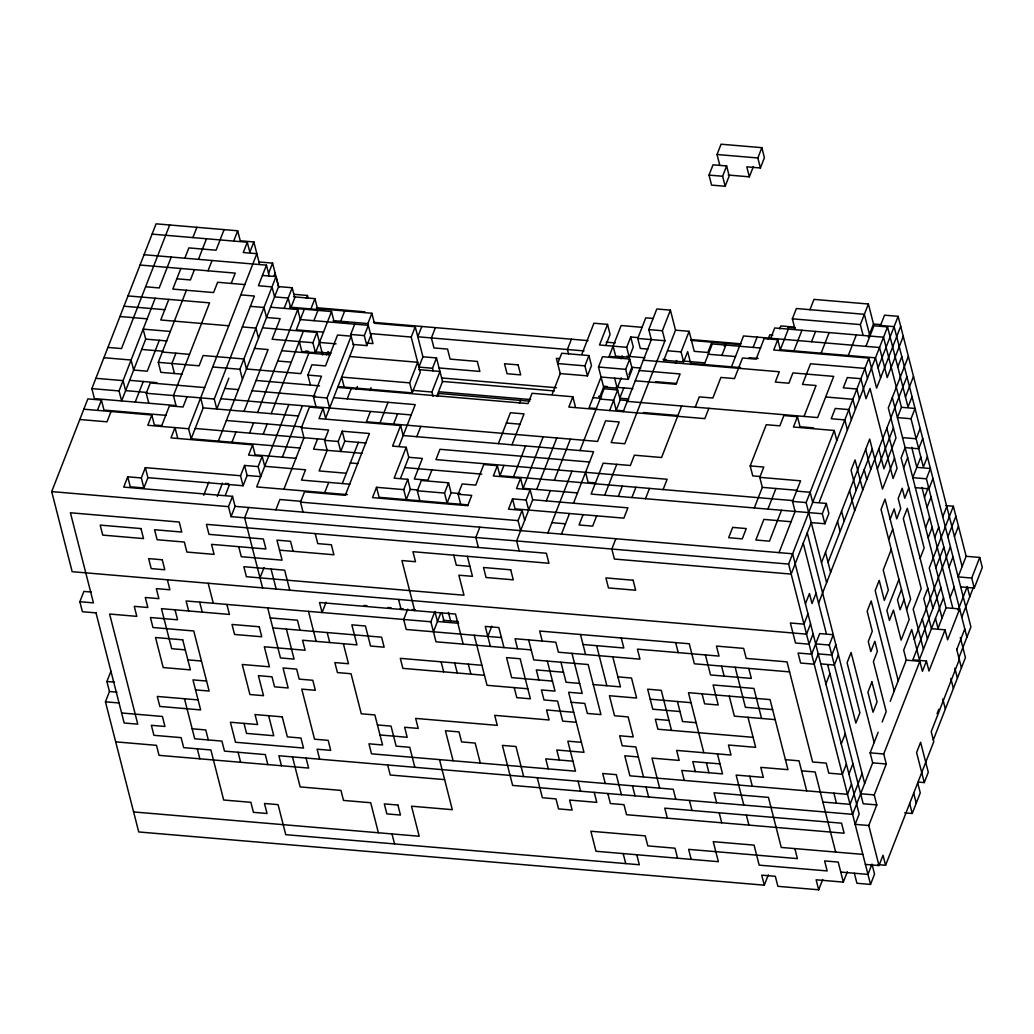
<?xml version="1.0" encoding="UTF-8"?>
<svg xmlns="http://www.w3.org/2000/svg" width="1034" height="1034" viewBox="0 0 1034 1034"><rect width="100%" height="100%" fill="white"/><g stroke="black" fill="none" stroke-linecap="round" stroke-linejoin="round"><path stroke-width="1.5" d="M810.553 623.851L806.533 634.152L72.173 571.686L51.7 491.602L87.838 398.904L101.435 400.068L103.995 410.084L165.944 415.345M127.996 295.918L209.592 302.859L173.453 395.557L176.013 405.561L94.417 398.62L91.858 388.616L156.095 223.835L237.691 230.776L240.25 240.78L253.86 241.943L259.418 263.696M97.416 410.369L101.435 400.068M169.692 224.985L121.508 348.574L107.911 347.411M111.026 411.519L107.006 421.82L79.812 419.507M170.339 331.449L143.144 329.135L145.704 339.139L121.611 400.933L119.052 390.93L155.19 298.231M171.256 257.039L159.21 287.943L145.6 286.78M168.788 299.395L160.761 319.984L228.76 325.775M180.834 268.491L172.807 289.093L213.599 292.57L217.618 282.269L244.812 284.583M184.853 258.203L188.86 247.901L216.067 250.215L224.094 229.613M192.88 237.6L196.899 227.299M135.208 402.097L143.248 381.494M159.301 340.302L147.255 371.193L133.657 370.043L131.098 360.026L103.904 357.712M148.806 403.247L146.246 393.243L150.266 382.942L204.667 387.569M182.01 374.153L160.852 372.356L158.292 362.339L186.404 290.257M194.431 269.654L190.424 279.955L176.814 278.792M198.45 259.353L206.477 238.751M127.725 476.79L130.284 486.794L143.881 487.958L141.322 477.941L127.725 476.79L123.718 487.092L232.508 496.346L235.067 506.35L231.047 516.651L788.619 564.073L870.525 884.419L856.928 883.256L854.368 873.252M83.819 409.206L151.817 414.996L147.81 425.297L188.602 428.761L191.161 438.778L299.95 448.032M175.909 353.201L171.903 363.503L174.462 373.507M208.028 270.805L212.048 260.516M96.007 612.878L82.41 611.727L79.851 601.71L83.87 591.422L91.419 592.055M141.322 477.941L145.342 467.639L240.534 475.743L243.093 485.747L147.901 477.656L145.342 467.639M161.407 426.447L169.434 405.858L183.031 407.008L187.051 396.707M233.684 241.064L237.691 230.776M143.881 487.958L147.901 477.656M231.215 283.419L235.235 273.118L140.042 265.027M152.088 234.123L247.281 242.227L243.261 252.529L256.859 253.679L188.602 428.761M253.86 241.943L249.84 252.231L247.281 242.227M191.161 438.778L203.207 407.874L200.648 397.87M228.85 378.134L216.804 409.037L214.245 399.021L254.403 296.034L240.806 294.884M144.049 254.726L266.449 265.143L258.422 285.733L272.02 286.896L274.579 296.9L288.176 298.063L290.735 308.067L331.526 311.544L334.085 321.548L347.695 322.711M768.301 874.867L764.294 885.169L138.724 831.956L105.455 701.815L109.462 691.526L106.903 681.509L110.922 671.208M268.556 273.415L272.575 263.114L258.978 261.964M273.984 276.065L275.134 273.131M242.447 379.297L239.888 369.28L276.026 276.595L262.429 275.432M218.355 441.091L278.585 286.599L276.026 276.595M203.711 495.234L208.868 481.999M231.965 442.242L235.972 431.941M244.011 411.351L268.103 349.557L254.493 348.393M284.156 308.365L292.195 287.762L278.585 286.599M217.308 496.398L222.478 483.149M290.735 308.067L294.755 297.766L292.195 287.762M225.477 494.898L229.496 484.597M249.569 433.104L253.588 422.803M257.608 412.501L297.753 309.515L270.559 307.201M306.297 298.399L307.447 295.465L293.85 294.302M304.332 309.231L296.306 329.82L323.5 332.134M231.047 516.651L228.488 506.634L232.508 496.346M240.534 475.743L244.554 465.442L258.151 466.605L260.71 476.609L247.113 475.459L244.554 465.442M177.564 437.615L175.005 427.611L170.985 437.899L252.58 444.84L248.574 455.141L262.171 456.304L264.73 466.308L305.521 469.785L301.514 480.086L349.867 484.196M310.911 308.933L314.918 298.645L293.772 296.836M243.093 485.747L247.113 475.459M263.179 434.254L267.186 423.966M271.205 413.665L303.324 331.268M313.922 320.682L317.929 310.381M258.151 466.605L262.171 456.304M248.664 507.513L244.644 517.801L262.571 587.881M288.822 404.514L256.69 486.911L347.359 494.627M308.895 353.021L300.868 373.623L246.467 368.996L243.908 358.979L203.116 355.515L199.097 365.816L158.292 362.339M299.317 341.569L301.876 351.573L315.473 352.736L312.914 342.719L316.921 332.431L262.533 327.804M315.473 352.736L331.526 311.544M310.446 385.075L307.886 375.071L311.906 364.769L325.503 365.92L337.549 335.029L351.146 336.179L327.054 397.974L329.613 407.991M282.347 457.17L302.419 405.677M326.447 354.843L327.597 351.896M340.664 321.264L344.684 310.963M283.898 489.224L303.97 437.731L301.411 427.714L309.437 407.125L323.047 408.275L325.607 418.292L353.706 346.196L350.694 334.447L354.714 324.159M316.016 406.827L313.457 396.823L321.484 376.221L307.886 375.071M275.858 509.827L279.878 499.525L301.036 501.322M323.047 408.275L319.028 418.576L400.623 425.517L403.182 435.534L593.568 451.729L573.495 503.222M260.012 577.864L264.019 567.576M317.567 438.881L313.56 449.183L361.913 453.293M366.941 343.081L372.99 343.598L367.858 323.577L371.878 313.276L317.477 308.649L314.918 298.645M353.253 344.464L366.863 345.614L364.304 335.611L368.311 325.309L300.312 319.532L297.753 309.515M303.065 512.14L300.506 502.123L304.513 491.822L345.317 495.299L369.409 433.504L342.215 431.191L338.196 441.492L340.755 451.496L344.774 441.195L342.215 431.191M346.325 473.249L319.118 470.935L327.158 450.346L324.598 440.329L328.605 430.028L301.411 427.714M366.863 345.614L370.87 335.326M347.23 398.853L351.25 388.551M356.226 389.469L357.376 386.522M324.689 492.688L328.709 482.4M369.823 390.619L370.973 387.685M342.306 483.55L358.371 442.358M370.418 411.454L366.398 421.756L597.587 441.428L605.614 420.825L619.211 421.988L611.184 442.578L624.782 443.741L664.94 340.755L662.38 330.738L670.407 310.135L656.81 308.985L648.783 329.587L651.342 339.591L623.231 411.687M338.183 386.587L412.217 392.881L420.243 372.292L411.222 337.058L415.241 326.757L374.437 323.293L371.878 313.276M379.995 422.919L388.034 402.316M421.807 326.473L417.801 336.774L584.016 350.914M393.592 424.069L397.612 413.768M412.217 392.881L409.658 382.877L417.684 362.275L349.699 356.497M326.098 602.227L322.078 612.529L319.519 602.512L455.516 614.08L463.193 644.117M415.241 326.757L422.919 356.795L418.899 367.083L432.496 368.246L433.233 371.103M435.417 327.623L431.398 337.924L433.957 347.941L447.554 349.091L450.113 359.108L477.307 361.422L479.866 371.426L439.075 367.962M400.623 425.517L392.597 446.119L406.194 447.27L394.148 478.173L407.745 479.324L410.304 489.341L406.284 499.629L403.725 489.625L376.531 487.311L372.511 497.613L467.704 505.704L471.724 495.402L458.127 494.252L462.146 483.951L475.743 485.114L483.77 464.512L497.367 465.675L499.926 475.679L793.065 500.611M399.163 445.822L415.229 404.63L333.633 397.689M432.496 368.246L436.516 357.945L422.919 356.795M433.039 396.306L431.941 392.028L439.967 371.426L418.822 369.629M400.714 477.876L408.753 457.286L406.194 447.27M416.78 436.684L420.799 426.383M436.8 396.151L442.539 381.43L554.353 390.942M437.821 396.41L438.972 393.463L529.628 401.179M403.725 489.625L407.745 479.324M419.882 500.792L417.322 490.775L421.342 480.487L448.536 482.8L451.095 492.804L447.089 503.106L444.53 493.089L448.536 482.8M431.928 469.901L427.921 480.19L414.324 479.039L422.35 458.437L408.753 457.286M407.693 609.168L403.674 619.469L406.233 629.473L501.425 637.577M498.375 443.625L510.421 412.734L524.018 413.884L511.972 444.788M531.192 649.895L435.999 641.804L430.881 621.783L434.887 611.482L437.447 621.499L458.605 623.295M519.417 403.35L520.567 400.404M497.367 465.675L493.36 475.963L520.554 478.277L523.114 488.294L577.515 492.921M433.44 631.787L440.898 612.671M479.854 527.172L475.834 537.473L478.393 547.477M499.926 475.679L503.946 465.378M513.523 476.842L525.569 445.938M571.401 339.191L567.395 349.492L568.48 353.783M552.221 394.161L560.26 373.558L556.344 358.346L559.368 358.604M528.684 510.046L526.125 500.029L512.528 498.879L508.508 509.18L522.105 510.331L524.665 520.348M520.554 478.277L516.535 488.578L530.132 489.741L532.691 499.745L516.638 540.937L519.197 550.954M523.114 488.294L543.186 436.8M581.884 354.119L593.93 323.215L607.527 324.379L610.086 334.383L606.079 344.684M520.645 530.649L518.086 520.632L522.105 510.331M526.125 500.029L530.132 489.741M536.711 489.444L556.783 437.951M337.653 387.388L528.038 403.583L532.058 393.282L572.849 396.759L568.829 407.06L704.826 418.628L708.846 408.327M584.895 365.868L588.915 355.567L561.708 353.253L557.701 363.554L584.895 365.868L587.454 375.872L560.26 373.558M587.454 375.872L591.474 365.571L588.915 355.567M607.527 324.379L599.5 344.981L626.694 347.295L629.254 357.299L615.657 356.148L613.097 346.132M487.828 636.414L491.848 626.126M546.301 500.908L550.308 490.607M554.327 480.306L570.393 439.114M599.604 397.34L603.61 387.039L598.492 367.018L602.512 356.717L629.706 359.031L632.265 369.048L628.258 379.349L601.051 377.035L589.005 407.926L596.566 408.572M547.852 532.962L571.944 471.168M579.971 450.566L604.063 388.771L617.66 389.934L620.219 399.938L616.212 410.239L623.76 410.886M621.085 358.798L622.235 355.851M626.694 347.295L630.714 336.994L638.275 337.64M603.61 387.039L617.208 388.202L621.227 377.901M629.254 357.299L633.273 346.997L630.714 336.994M561.449 534.113L569.476 513.523M609.633 410.524L617.66 389.934M628.258 379.349L625.699 369.332L629.706 359.031M647.853 349.091L640.304 348.445L637.745 338.441L645.772 317.839L653.32 318.485M623.786 387.905L619.767 398.206L628.84 398.982M628.956 374.67L631.813 367.316L640.886 368.078M709.014 175.095L713.021 164.807L726.631 165.957L729.19 175.974L725.17 186.262L711.573 185.112L709.014 175.095L722.611 176.258L725.17 186.262M719.599 164.509L717.04 154.505L721.06 144.204L761.851 147.668L764.41 157.685L760.404 167.986L746.794 166.823L749.353 176.84L728.207 175.03M583.073 514.673L579.066 524.975L592.663 526.125L596.683 515.837M722.611 176.258L726.631 165.957M604.709 495.234L616.755 464.331M663.479 361.06L675.525 330.156L670.407 310.135M618.306 496.385L622.326 486.096M675.486 363.425L676.637 360.478M664.009 360.259L683.655 361.926L681.096 351.922L689.122 331.319L675.525 330.156M749.353 176.84L753.372 166.539M760.404 167.986L757.844 157.969L761.851 147.668M683.655 361.926L687.675 351.625L690.958 364.498M615.85 538.74L611.831 549.041L614.39 559.045L791.178 574.09L811.251 522.597L824.861 523.747L828.867 513.459L826.308 503.442L812.711 502.291L810.152 492.274L796.555 491.124M631.903 497.548L635.923 487.247M645.5 498.698L649.52 488.41M681.639 406.013L661.566 457.506L634.372 455.193L630.352 465.494L603.158 463.18L591.112 494.071L822.301 513.743L824.861 523.747M711.857 342.202L707.851 352.491L694.241 351.34L689.122 331.319M704.283 364.524L712.31 343.934L760.662 348.044M663.117 489.56L667.137 479.259L435.947 459.6L439.967 449.299L589.561 462.017M695.249 407.176L699.255 396.875L712.853 398.025L720.892 377.436L734.489 378.586L742.515 357.984L756.112 359.147L764.152 338.545L777.749 339.708L780.308 349.712L875.501 357.816L880.619 377.837M724.317 346.3L725.454 343.353M721.9 355.386L725.907 345.085M731.477 366.837L743.524 335.947L879.52 347.514L887.198 377.552L903.264 336.347M753.114 347.398L757.121 337.097M768.107 339.204L769.826 334.796L772.85 335.055M770.718 338.26L774.737 327.959L883.527 337.213L901.454 407.293L897.434 417.594L911.032 418.744L923.375 467.058L927.395 456.769M779.714 328.877L780.864 325.943L794.461 327.093M777.749 339.708L773.729 350.009L868.922 358.1L876.599 388.138L900.692 326.343M780.308 349.712L788.335 329.122M794.913 328.825L792.354 318.821L796.374 308.52L864.359 314.31L869.478 334.331M793.905 350.875L801.932 330.273M809.971 309.683L813.978 299.382L868.379 304.009L873.497 324.03L868.34 337.265M760.3 476.545L752.752 475.898L750.193 465.895L766.246 424.703L779.843 425.853L783.862 415.552L797.46 416.715L800.019 426.719L813.616 427.882M811.522 341.737L815.542 331.436M754.303 507.952L762.329 487.363L759.77 477.346L763.79 467.045L750.193 465.895M821.099 353.189L829.139 332.586M797.46 416.715L793.453 427.016L834.244 430.48L836.803 440.497M767.9 509.116L775.927 488.513M804.038 416.431L816.084 385.527L802.487 384.377L810.514 363.774L864.915 368.401L867.474 378.405M781.497 510.266L769.451 541.17L755.854 540.006L763.88 519.417L791.088 521.731M848.307 355.502L856.333 334.9M862.912 334.615L860.353 324.598L868.379 304.009M779.041 552.621L795.094 511.429L792.535 501.412L800.574 480.823L759.77 477.346M865.923 346.364L873.95 325.762L887.547 326.912L908.02 406.995L912.04 396.707M826.618 582.659L806.132 502.576L834.244 430.48M788.619 564.073L868.922 358.1M819.29 501.994L887.547 326.912M878.06 367.82L898.132 316.326L884.535 315.176L880.529 325.477L894.126 326.628L970.913 626.94L958.867 657.844M822.301 513.743L826.308 503.442M805.434 603.83L809.454 593.529L812.013 603.546L816.02 593.245M821.5 562.638L869.684 439.049L882.48 489.108L894.526 458.204M897.783 366.954L901.803 356.665M807.993 613.847L803.974 624.148L790.377 622.985L795.495 643.006L809.092 644.169L813.112 633.868M828.066 562.354L872.244 449.066M908.382 356.368L888.296 407.861L895.974 437.899L883.928 468.79L878.81 448.769M818.579 603.261L906.921 376.686M877.362 469.087L893.415 427.882M905.461 396.991L913.5 376.389M911.032 418.744L915.051 408.443L901.454 407.293M864.657 783.449L829.268 645.035L833.288 634.734L819.691 633.571L811.651 654.173L798.054 653.023L800.613 663.027L814.21 664.19L818.23 653.889L831.827 655.039L835.847 644.738M903.651 467.924L907.671 457.635M920.17 428.464L916.15 438.765L902.553 437.615M825.908 683.913L829.927 673.612M890.158 519.133L894.164 508.831L896.724 518.848L900.743 508.547L898.184 498.543L902.204 488.242L904.763 498.246L908.77 487.945M838.406 654.755L834.386 665.056L820.789 663.893M922.729 438.481L918.709 448.782L905.112 447.619L901.092 457.92L924.137 548.007L920.118 558.308M888.697 539.438L892.717 529.149M920.816 457.054L912.789 477.656L926.386 478.807L966.893 637.241M891.256 549.455L883.23 570.057L888.348 590.078L884.329 600.366L879.21 580.345L875.191 590.647L898.236 680.747M926.386 478.807L930.406 468.505L916.809 467.355L911.691 447.334M924.486 497.38L928.506 487.079M932.965 478.522L928.946 488.823L915.349 487.66M898.934 579.479L886.888 610.383L889.447 620.387L893.466 610.099L901.144 640.124L909.17 619.534L881.02 509.413L885.039 499.112L910.631 599.216L906.611 609.517M927.046 507.397L931.065 497.096M841.262 743.976L845.282 733.675M901.493 589.496L897.486 599.798L900.045 609.802L904.052 599.5M925.585 527.702L929.605 517.401M928.144 537.719L932.164 527.418M846.381 763.997L842.374 774.298L828.764 773.148L826.205 763.131L812.608 761.98L787.016 661.876L746.225 658.399L743.653 648.396L716.459 646.082L719.018 656.086L637.422 649.145L639.981 659.162L558.386 652.208L555.827 642.204L515.035 638.728L517.595 648.745M934.723 537.422L938.743 527.12M942.75 516.832L946.769 506.531M848.94 774.014L852.96 763.712M945.787 505.6L953.348 506.246L929.256 568.028L942.052 618.086M851.499 784.018L847.492 794.319L629.9 775.81L624.782 755.789L638.379 756.953M927.795 588.346L923.776 598.647L931.453 628.672L945.063 629.835L947.622 639.839L959.668 608.948L946.058 607.785L892.316 397.573M935.822 567.744L943.861 547.141M947.868 536.853L955.907 516.25M862.097 773.432L850.051 804.336L822.844 802.022M523.669 776.573L515.992 746.535L502.382 745.385L512.631 785.426L852.611 814.34L872.683 762.846L870.124 752.842L878.15 732.24M882.17 721.939L886.19 711.638L873.394 661.592L877.401 651.291L874.842 641.274L870.835 651.575L868.276 641.571L872.282 631.27L867.164 611.249L871.184 600.948L894.216 691.048M890.196 701.336L906.262 660.144L903.703 650.14L911.729 629.538L919.407 659.576L943.499 597.781M914.289 639.555L950.427 546.857M954.447 536.556L958.466 526.267M764.294 885.169L761.735 875.165L775.332 876.315L777.891 886.332L818.682 889.796L822.702 879.495M940.94 587.764L912.841 659.86L926.438 661.01L928.997 671.027L945.063 629.835M948.979 567.162L952.986 556.874M865.406 864.398L879.003 865.548L868.767 825.507L876.793 804.904L874.234 794.9L886.28 764.01L883.721 753.993L919.859 661.308L906.262 660.144M946.058 607.785L938.032 628.388L935.473 618.371M950.078 597.484L954.098 587.183M953.348 506.246L966.144 556.292L958.104 576.894L971.714 578.045L974.274 588.062L960.664 586.898M926.438 661.01L922.418 671.312L919.859 661.308M818.682 889.796L816.123 879.792L843.33 882.105L847.337 871.804M958.066 610.15L967.242 586.614L969.802 596.618M971.714 578.045L979.741 557.455L966.144 556.292M961.775 617.22L973.821 586.33M974.274 588.062L982.3 567.459L979.741 557.455M871.985 864.101L867.965 874.402L840.771 872.089M956.747 649.559L964.787 628.969M870.525 884.419L874.544 874.118L872.347 865.536M937.062 713.744L938.782 709.337M879.003 865.548L883.023 855.247L885.582 865.264L878.021 864.618M959.306 659.576L931.207 731.658L933.767 741.675L885.582 865.264M933.314 739.943L965.433 657.546L960.315 637.526M904.672 812.84L912.234 813.474L920.26 792.884L917.701 782.867M924.28 782.583L928.286 772.282L920.609 742.257L916.602 752.545L924.28 782.583L918.231 782.066M717.04 154.505L757.844 157.969M873.497 324.03L881.058 324.663M792.354 318.821L860.353 324.598M787.882 327.39L795.443 328.024M642.282 327.339L621.137 325.529L609.091 356.433L622.688 357.583M648.783 329.587L662.38 330.738M316.507 307.718L364.86 311.829M691.242 339.591L741.107 343.844M690.712 340.393L739.064 344.516M289.753 307.137L324.508 310.097M637.745 338.441L664.94 340.755M250.383 306.335L263.98 307.486L266.539 317.503L280.149 318.653L272.11 339.255L312.914 342.719M373.455 322.362L588.023 340.613M606.157 342.151L615.23 342.926M333.116 320.618L367.858 323.577M667.499 350.759L681.096 351.922M708.29 354.235L735.497 356.549M749.094 357.699L758.155 358.475M123.977 306.219L164.768 309.696M370.418 333.581L411.222 337.058M626.772 356.239L644.906 357.777M663.027 359.328L666.051 359.586M682.673 360.995L703.831 362.792M350.694 334.447L364.304 335.611M690.686 363.373L740.551 367.613M643.303 360.194L779.3 371.762L775.28 382.063L788.89 383.213L792.897 372.912L833.701 376.389L817.635 417.581L627.25 401.386M119.957 316.52L147.164 318.834M242.357 326.925L255.954 328.088L258.513 338.092M319.48 342.435L336.102 343.857M598.492 367.018L625.699 369.332M639.296 370.495L680.088 373.959L676.081 384.26L635.277 380.783M305.418 351.03L308.442 351.289M314.491 351.806L331.113 353.214M655.453 381.662L676.611 383.459M145.704 339.139L166.862 340.949M281.7 350.707L330.053 354.83M825.662 396.978L852.869 399.292L855.428 409.309M604.14 386.238L607.165 386.496M616.238 387.272L632.86 388.681M141.684 349.44L162.842 351.237M277.681 361.008L291.278 362.171M162.312 352.038L189.506 354.352M441.634 377.966L556.473 387.737M598.621 396.41L601.646 396.668M593.025 397.625L600.573 398.271M620.219 399.938L627.78 400.585M409.658 382.877L341.659 377.087L344.219 387.104M600.043 399.072L613.653 400.236L616.212 410.239M212.694 366.967L239.888 369.28M438.519 391.731L530.688 399.576M412.295 390.348L431.941 392.028M643.407 412.553L678.162 415.513M256.057 380.447L319.519 385.85M129.638 380.344L156.845 382.658M224.843 388.435L238.44 389.598M252.037 390.749L315.499 396.151M95.865 378.315L123.072 380.628L125.631 390.632L146.776 392.442M313.457 396.823L327.054 397.974M220.824 398.736L411.209 414.931M506.401 423.022L520.012 424.186M91.858 388.616L119.052 390.93M146.246 393.243L214.245 399.021M203.207 407.874L298.399 415.978M226.394 420.489L301.941 426.913M161.937 425.646L154.376 425L151.817 414.996M195.18 428.477L325.128 439.528M344.774 441.195L365.92 443.004M324.598 440.329L338.196 441.492M762.329 487.363L797.085 490.31M595.649 482.968L588.1 482.335L585.541 472.318M295.944 458.321L255.139 454.857L252.58 444.84M350.332 462.961L357.893 463.594M404.733 467.588L481.792 474.141M792.535 501.412L806.132 502.576M410.304 489.341L417.852 489.974M451.095 492.804L460.169 493.58M532.691 499.745L627.897 507.849L623.877 518.15L515.087 508.883L512.528 498.879M417.322 490.775L444.53 493.089M225.49 483.408L228.514 483.666M468.234 504.902L379.09 497.315L376.531 487.311M551.859 522.661L565.469 523.811M300.506 502.123L518.086 520.632M235.067 506.35L792.639 553.785L859.176 814.055L855.17 824.356L868.767 825.507M51.7 491.602L228.488 506.634M279.529 550.153L333.917 554.78L331.358 544.763L317.761 543.613L315.202 533.596M469.914 566.348L456.317 565.184L453.758 555.18M363.878 605.446L366.889 605.704M388.047 607.501L391.072 607.759M400.132 608.522L403.157 608.78M412.23 609.556L415.254 609.814M815.671 643.872L829.268 645.035M443.043 620.271L458.152 621.563M430.881 621.783L186.094 600.961L188.653 610.965M79.851 601.71L93.448 602.874L70.415 512.774L179.218 522.028L181.777 532.045L154.57 529.731L157.129 539.735L184.336 542.049L186.895 552.066L214.09 554.379L211.531 544.362L265.932 548.989L263.373 538.985L208.971 534.358L206.412 524.341L546.391 553.268L548.951 563.272L412.954 551.704L415.513 561.721L401.916 560.557L414.712 610.616M270.249 617.905L297.443 620.219L300.002 630.236M583.034 644.518L623.825 647.995L621.266 637.978M272.808 627.922L381.598 637.177L384.157 647.181L370.56 646.03L365.441 626.009L351.844 624.846L356.963 644.867L302.561 640.24L305.12 650.257L264.329 646.78L269.447 666.801L242.24 664.487L249.918 694.525L263.528 695.675L258.397 675.654L272.007 676.818L274.566 686.822L288.163 687.985L283.045 667.964L296.642 669.114L299.201 679.131L312.798 680.282L315.357 690.298L301.76 689.135L314.556 739.194L328.153 740.344L330.712 750.361L317.115 749.198L319.674 759.214M789.575 671.88L694.383 663.789L689.264 643.768L539.67 631.037L542.23 641.041M481.909 665.289L400.313 658.348L402.872 668.365L484.468 675.305M563.504 672.242L536.31 669.916L538.869 679.933M617.905 676.869L631.503 678.02L636.621 698.04L609.427 695.727L614.545 715.748L628.142 716.911L633.26 736.932L619.663 735.769L622.222 745.785L635.82 746.936L643.497 776.973M185.293 649.856L171.683 648.693L161.446 608.651L229.445 614.442L226.885 604.425M552.466 681.096L511.675 677.619L506.557 657.598L520.154 658.748L530.39 698.803L516.793 697.64L514.234 687.623M579.66 683.409L566.063 682.246L560.945 662.225M593.27 684.56L620.465 686.873L612.787 656.848M187.852 659.86L201.449 661.023M527.831 688.786L487.027 685.309L474.231 635.264M650.218 699.204L691.022 702.668M772.618 709.608L745.411 707.295L735.174 667.253M571.182 702.267L584.792 703.43L587.351 713.434L600.948 714.597L588.152 664.539L533.751 659.912L528.632 639.891M679.984 711.521L652.777 709.208L647.659 689.187L661.256 690.35L671.505 730.392M775.177 719.625L734.373 716.148L729.254 696.128M206.567 681.044L192.97 679.881L200.648 709.919L159.843 706.442L157.284 696.438L198.089 699.902M573.741 712.284L546.547 709.97L549.106 719.974L494.704 715.347L497.264 725.364L415.668 718.41L418.227 728.427L404.63 727.264L407.189 737.281L379.995 734.967M668.946 720.375L655.336 719.225L657.895 729.229L753.101 737.332M696.14 722.688L682.543 721.538L677.425 701.517M106.903 681.509L114.464 682.156M195.529 689.898L209.127 691.048L193.772 630.986L152.967 627.522L150.408 617.505L177.602 619.818L175.043 609.814M576.3 722.288L562.703 721.137L557.584 701.117L543.987 699.953L541.428 689.949L555.025 691.1L547.348 661.062M870.124 752.842L883.721 753.993M109.462 691.526L117.023 692.16M872.683 762.846L886.28 764.01M105.455 701.815L119.052 702.978M377.436 724.95L391.033 726.114L396.151 746.134L409.748 747.298L414.867 767.318M581.418 742.309L567.821 741.158L575.499 771.183L371.516 753.825L368.957 743.821L382.554 744.971L374.877 714.946L361.28 713.783L351.043 673.741L337.433 672.591L334.874 662.574L348.484 663.738L343.366 643.717M785.413 759.667L799.011 760.817L806.688 790.855M121.611 712.982L162.403 716.459L164.962 726.463L151.365 725.312L153.924 735.316L181.118 737.63L183.69 747.647L210.884 749.96L223.68 800.006L250.874 802.319L253.433 812.336L267.043 813.5L264.471 803.483L278.081 804.646L285.759 834.671L639.335 864.747L636.776 854.743M719.974 763.893L692.78 761.58L695.339 771.584M801.57 770.834L815.167 771.984L835.653 852.068M192.169 728.776L205.766 729.939L208.325 739.943M572.939 761.179L545.745 758.866L548.304 768.869M860.637 793.737L874.234 794.9M876.793 804.904L863.196 803.754L827.73 665.043M115.692 741.856L156.483 745.333L159.042 755.337L308.636 768.068L306.077 758.051M444.633 779.636L390.232 775.009L387.672 765.005M862.847 854.381L781.252 847.441L768.456 797.395L714.055 792.768L716.614 802.772M133.606 811.936L419.184 836.235L411.506 806.197L452.31 809.674L439.515 759.615M898.132 316.326L962.124 566.593M921.927 487.376L952.637 607.501M956.67 649.262L961.426 667.848M954.847 668.132L957.406 678.149M886.849 428.179L897.085 468.221L893.066 478.522L870.033 388.422L866.014 398.723L860.895 378.702L847.298 377.539L843.279 387.84L856.876 389.004L859.435 399.008M932.914 608.367L907.322 508.263L903.302 518.564L921.216 588.63L913.19 609.233L923.427 649.274M950.828 678.433L953.387 688.45M922.328 618.952L927.446 638.973M942.801 699.036L945.36 709.04M865.665 449.351L870.783 469.371M851.409 419.61L848.849 409.593L835.252 408.443L831.233 418.744L844.83 419.894L847.389 429.911M864.204 469.656L866.763 479.673M862.757 489.974L855.079 459.936L851.06 470.237L856.178 490.258M849.599 490.543L854.717 510.563M841.573 511.145L844.132 521.149M913.681 793.168L916.24 803.185M837.553 521.446L840.112 531.45M909.674 803.47L912.234 813.474M825.507 552.337L830.625 572.358M874.144 742.541L851.098 652.441L847.092 662.742L859.887 712.788L855.868 723.089L807.244 532.898M803.224 543.199L826.256 633.286M833.895 793.168L836.454 803.172M843.33 882.105L838.212 862.085L824.602 860.921L827.161 870.938L759.176 865.148L754.057 845.127L713.253 841.663L718.371 861.684L595.985 851.266L590.866 831.246L645.255 835.873L647.814 845.89L675.021 848.203L677.58 858.207M748.784 668.416L751.343 678.42L710.539 674.956L705.421 654.936M761.58 718.462L753.902 688.437L713.098 684.96L718.216 704.981L704.619 703.831L702.06 693.814M794.849 848.604L797.408 858.608L688.618 849.353L691.177 859.37M747.983 717.312L755.66 747.336L728.453 745.023L731.012 755.04L676.624 750.413L679.183 760.417L651.976 758.103L659.653 788.141M721.577 666.103L724.136 676.107M749.74 776.211L752.3 786.228M743.808 805.085L736.13 775.061L763.338 777.374L760.778 767.357L787.973 769.671L770.059 699.604L688.463 692.664L703.818 752.726M746.367 815.102L748.926 825.106M717.415 753.876L722.533 773.897L681.742 770.433L684.301 780.437M614.648 378.186L617.208 388.202M675.667 642.605L678.226 652.622M706.377 762.73L708.936 772.747M719.173 812.789L721.732 822.793M689.419 800.458L691.979 810.475M675.822 799.308L673.263 789.291L278.883 755.738L281.442 765.755M572.849 396.759L575.408 406.776M667.331 818.165L664.772 808.161L841.573 823.193L844.132 833.21L626.539 814.702L623.98 804.685L610.383 803.534L607.824 793.517M646.056 786.977L648.615 796.994M596.631 645.668L606.868 685.723M632.459 785.827L635.018 795.831M580.462 634.501L585.593 654.522M621.421 794.681L616.303 774.66L602.706 773.497L605.265 783.514M571.983 653.372L582.22 693.413L568.622 692.263L583.977 752.325L556.783 750.012L559.342 760.016M623.179 853.58L625.738 863.597M594.227 792.367L596.786 802.371L569.579 800.058L572.138 810.074L558.541 808.911L555.982 798.907L542.385 797.744L537.266 777.723M578.058 781.2L580.617 791.204M436.516 357.945L442.733 382.257M503.997 647.581L498.866 627.56L485.269 626.41L490.387 646.431M458.127 494.252L460.686 504.256M467.355 556.331L472.473 576.352L458.876 575.201L463.995 595.222L246.402 576.713L243.843 566.697L284.647 570.173L289.766 590.194M468.312 664.138L470.871 674.142M448.407 612.335L450.604 620.917M441.828 612.619L444.025 621.201M454.714 662.975L457.274 672.992M480.306 763.092L475.188 743.071L461.591 741.908L459.031 731.904L445.434 730.741L453.112 760.778M441.117 661.825L443.676 671.829M398.555 599.449L401.114 609.453M328.541 351.857L329.264 354.714M307.447 295.465L308.184 298.322M316.921 332.431L322.698 354.998M272.575 263.114L278.792 287.426M266.449 265.143L269.292 276.272M391.989 833.921L394.549 843.925M327.196 632.549L329.756 642.553M378.392 832.758L370.715 802.733L343.508 800.419L340.949 790.403L300.157 786.926L292.48 756.901M293.126 551.303L290.567 541.299L276.97 540.136L282.088 560.157L241.284 556.693L238.725 546.676M308.481 611.365L316.158 641.403M271.05 569.01L276.168 589.031M286.405 629.073L294.083 659.11L280.485 657.947L267.69 607.902M268.646 715.696L273.764 735.717L246.557 733.403L243.998 723.399M267.845 764.591L265.286 754.587L224.481 751.111L221.922 741.107L194.728 738.793L184.491 698.751M208.17 583.254L213.288 603.274M199.691 602.111L202.25 612.128M238.078 752.274L240.638 762.278M167.366 579.777L169.925 589.794L156.328 588.63L158.887 598.647L145.29 597.484L147.849 607.501L134.252 606.338L136.811 616.354L109.617 614.041L137.768 724.149L124.17 722.999L95.929 612.58M197.287 748.797L199.846 758.814M732.667 527.405L728.66 537.693L742.257 538.856L746.264 528.555L732.667 527.405M871.933 681.897L867.914 692.198L873.032 712.219L877.052 701.918L871.933 681.897M518.112 364.886L504.514 363.735L507.074 373.739L520.671 374.903L518.112 364.886M140.973 528.568L100.182 525.104L102.741 535.108L143.532 538.585L140.973 528.568M510.718 569.812L483.511 567.498L486.07 577.515L513.278 579.828L510.718 569.812M633.105 580.229L605.911 577.916L608.47 587.919L635.664 590.233L633.105 580.229M162.248 559.756L148.65 558.606L151.21 568.61L164.807 569.773L162.248 559.756M259.211 626.759L232.004 624.446L234.563 634.462L261.77 636.776L259.211 626.759M182.734 639.839L155.527 637.526L163.204 667.563L190.411 669.877L182.734 639.839M282.243 716.859L255.036 714.546L257.595 724.55L230.401 722.236L235.519 742.257L303.518 748.047L300.959 738.03L287.362 736.88L282.243 716.859M397.909 805.047L384.312 803.883L386.871 813.9L400.468 815.051L397.909 805.047"/></g></svg>
